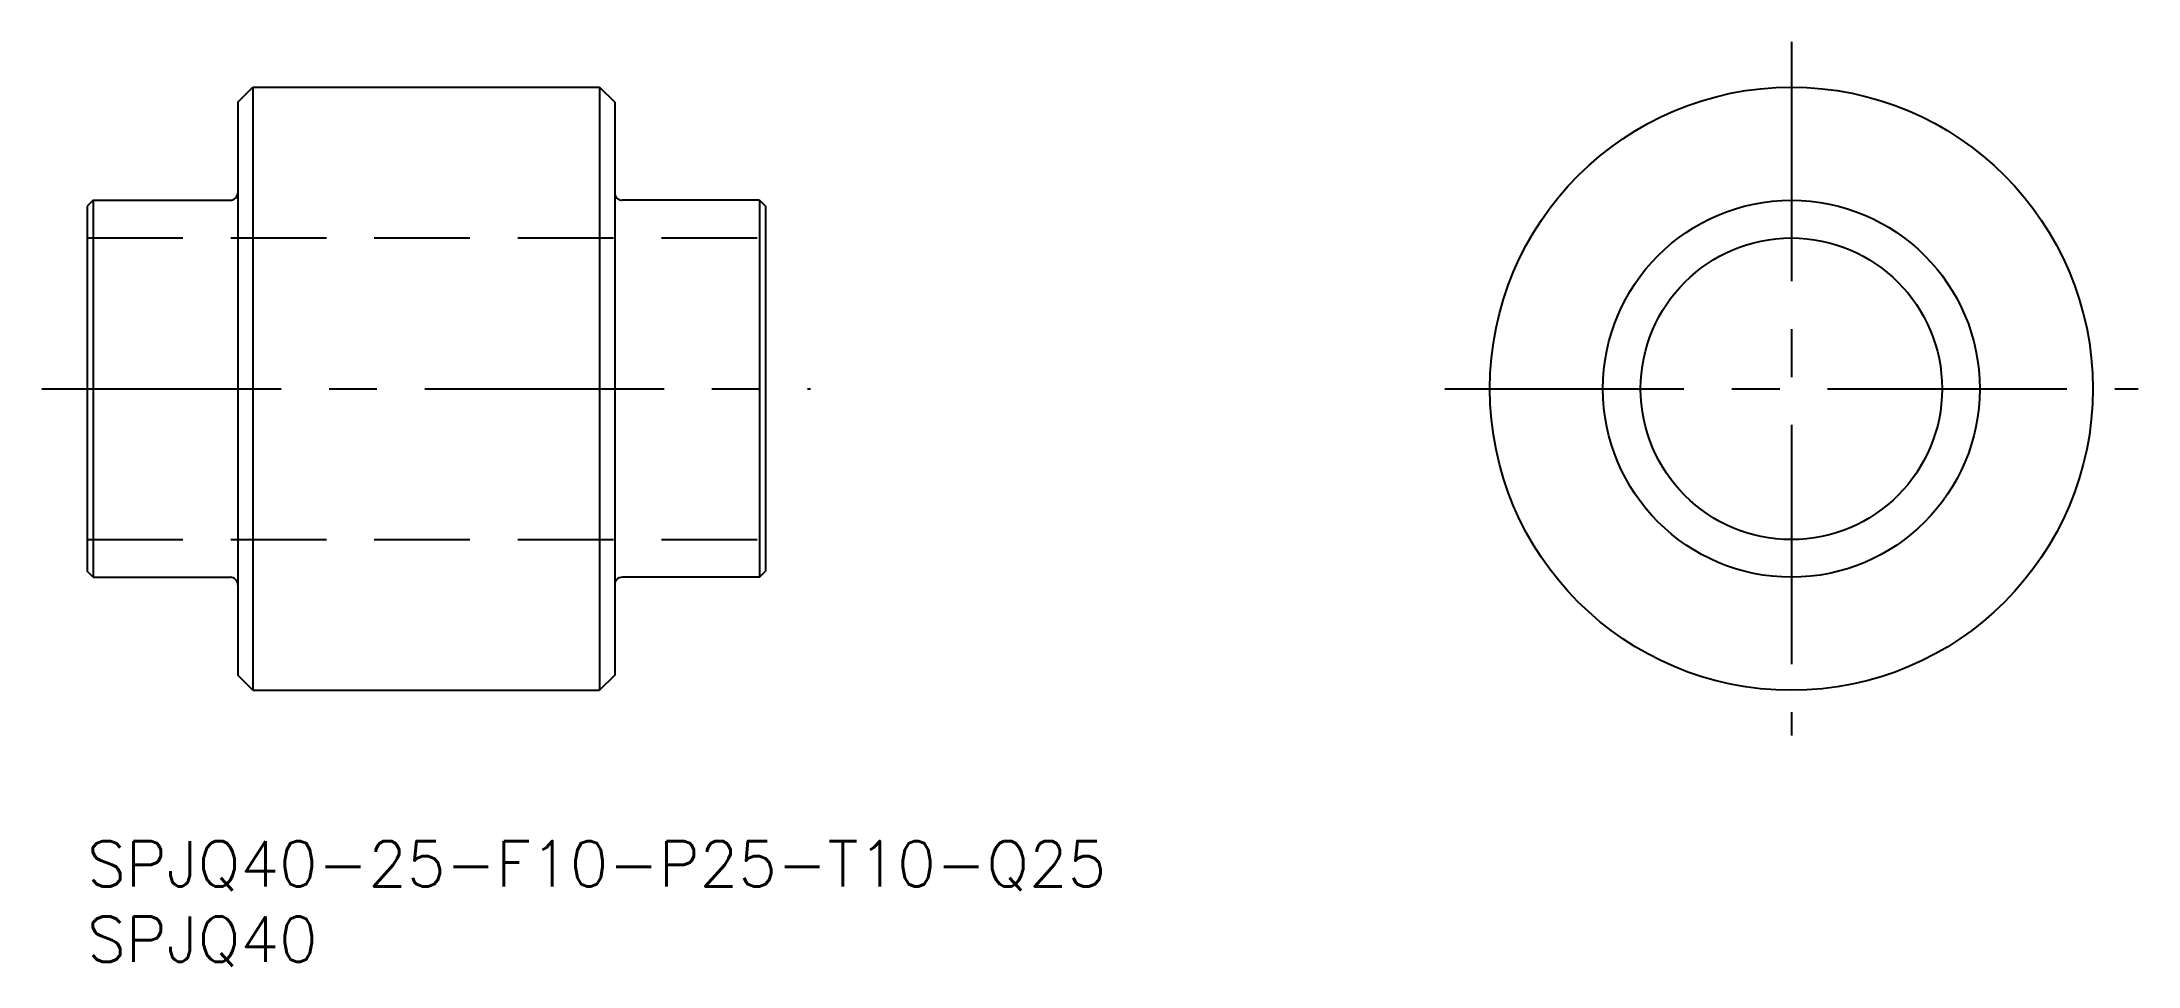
# Model space of a CAD drawing. Extents: x -3 to 136, y -8 to 53.
import ezdxf

# ---------------------------------------------------------------- set-up
doc = ezdxf.new("R2010")
doc.units = 0
doc.header["$LTSCALE"] = 0.5
doc.linetypes.add('CENTER', pattern=[50.8, 31.75, -6.35, 6.35, -6.35])
doc.linetypes.add('DASHED', pattern=[19.05, 12.7, -6.35])
for name, color, linetype in [('MSM_CENTER', 1, 'CENTER'), ('MSM_CONTINUOUS', 7, 'CONTINUOUS'), ('MSM_DASHED', 4, 'DASHED'), ('MSM_PART_NUMBER', 7, 'CONTINUOUS')]:
    doc.layers.add(name, color=color, linetype=linetype)
doc.styles.get("Standard").update_dxf_attribs({"font": 'txt.shx', "height": 3, "bigfont": 'bigfont.shx'})

# ---------------------------------------------------------------- blocks, each defined once
blk = doc.blocks.new('*U6')
at = {"layer": 'MSM_PART_NUMBER'}
blk.add_text('SPJQ40-25-F10-P25-T10-Q25', height=3, dxfattribs=at).set_placement((0, -3))
blk = doc.blocks.new('*U7')
at = {"layer": 'MSM_PART_NUMBER'}
blk.add_text('SPJQ40', height=3, dxfattribs=at).set_placement((0, -8))

msp = doc.modelspace()

# ---------------------------------------------------------------- linework, layer by layer
at = {"layer": 'MSM_CENTER'}
for p, q in [((113.07, 53), (113.07, 7)), ((-3, 30), (48, 30)), ((90.07, 30), (136.07, 30))]:
    msp.add_line(p, q, dxfattribs=at)
at = {"layer": 'MSM_CONTINUOUS'}
for p, q in [((10, 49), (11, 50)), ((10, 49), (10, 11)), ((11, 50), (11, 10)), ((11, 50), (34, 50)), ((34, 50), (34, 10)), ((34, 50), (35, 49)), ((35, 49), (35, 11)), ((0.4, 42.5), (0, 42.1)), ((0, 42.1), (0, 17.9)), ((0.4, 42.5), (9.5, 42.5)), ((0.4, 42.5), (0.4, 17.5)), ((44.6, 42.5), (35.5, 42.5)), ((44.6, 42.5), (45, 42.1)), ((44.6, 42.5), (44.6, 17.5)), ((45, 42.1), (45, 17.9)), ((0.4, 17.5), (0, 17.9)), ((0.4, 17.5), (9.5, 17.5)), ((44.6, 17.5), (35.5, 17.5)), ((44.6, 17.5), (45, 17.9)), ((11, 10), (10, 11)), ((11, 10), (34, 10)), ((35, 11), (34, 10))]:
    msp.add_line(p, q, dxfattribs=at)
for radius in [20, 12.5, 10]:
    msp.add_circle((113.07, 30), radius, dxfattribs=at)
for centre, start, end in [((9.5, 43), 270, 0), ((35.5, 43), 180, 270), ((9.5, 17), 0, 90), ((35.5, 17), 90, 180)]:
    msp.add_arc(centre, 0.5, start, end, dxfattribs=at)
at = {"layer": 'MSM_DASHED'}
for p, q in [((0, 40), (45, 40)), ((0, 20), (45, 20))]:
    msp.add_line(p, q, dxfattribs=at)

# ---------------------------------------------------------------- block references
at = {"layer": 'MSM_CONTINUOUS'}
for name in ['*U6', '*U7']:
    msp.add_blockref(name, (0, 0), dxfattribs=at)

doc.saveas('drawing.dxf')
